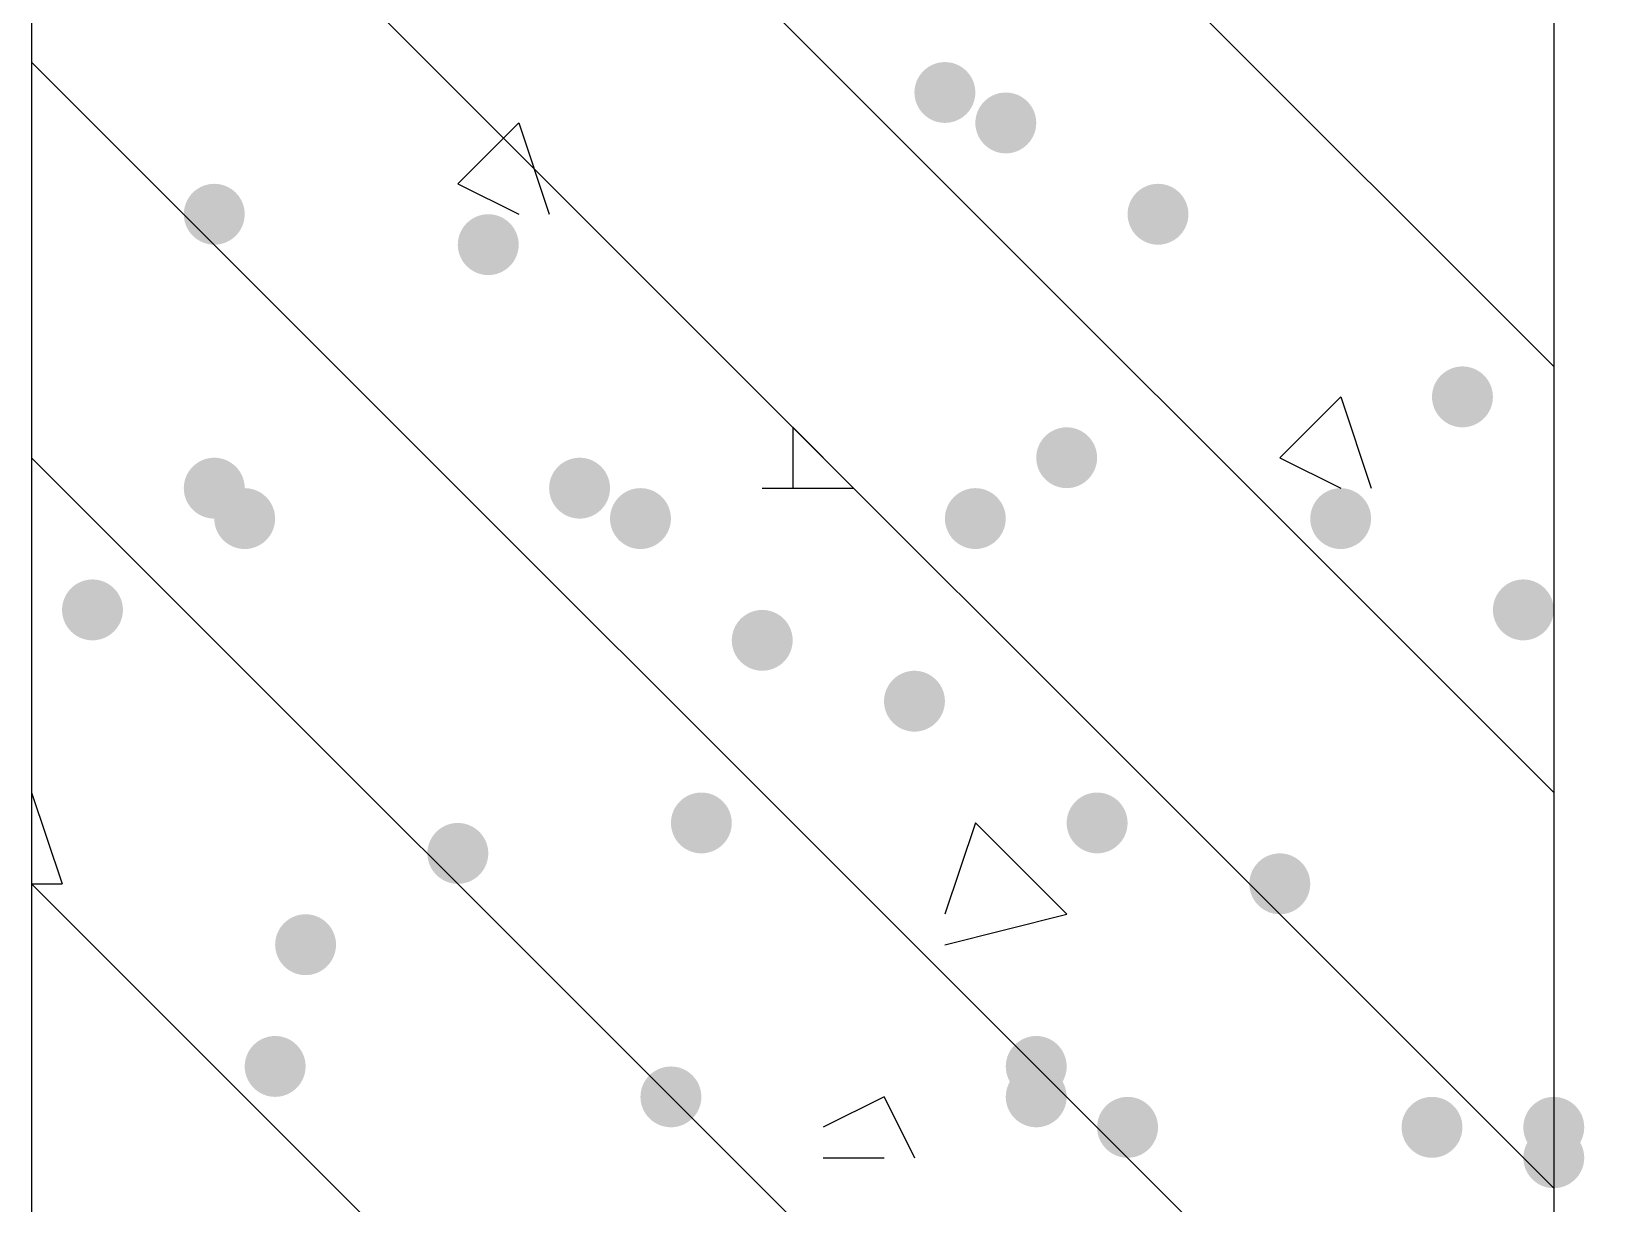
# Model space of a CAD drawing. Header units: inches. Extents: x 11 to 286, y 6 to 196.
# Drawn here: x 82.522 to 84.72, y 55.111 to 56.741 of the extents above; entities that cross this region are included whole.
import ezdxf

# ---------------------------------------------------------------- set-up
doc = ezdxf.new("R2010")
doc.units = ezdxf.units.IN
doc.header["$MEASUREMENT"] = 0
doc.layers.add('PDF_几何图形', color=7, linetype='Continuous')
doc.layers.add('PDF_实体填充', color=7, linetype='Continuous', true_color=0xffffff)

msp = doc.modelspace()

# ---------------------------------------------------------------- hatches: boundary and pattern name
at = {"layer": 'PDF_实体填充', "transparency": 33554559}
h = msp.add_hatch(color=7, dxfattribs=at)
edge = h.paths.add_edge_path(flags=0)
edge.add_spline(control_points=[(83.8341, 56.6561), (83.8341, 56.6328), (83.8151, 56.6138), (83.7918, 56.6138)], knot_values=[0, 0, 0, 0, 1, 1, 1, 1], degree=3, periodic=0)
edge.add_spline(control_points=[(83.7918, 56.6138), (83.7685, 56.6138), (83.7494, 56.6328), (83.7494, 56.6561)], knot_values=[0, 0, 0, 0, 1, 1, 1, 1], degree=3, periodic=0)
edge.add_line((83.7494, 56.6561), (83.7494, 56.6561))
edge.add_spline(control_points=[(83.7494, 56.6561), (83.7494, 56.6794), (83.7685, 56.6984), (83.7918, 56.6984)], knot_values=[0, 0, 0, 0, 1, 1, 1, 1], degree=3, periodic=0)
edge.add_spline(control_points=[(83.7918, 56.6984), (83.8151, 56.6984), (83.8341, 56.6794), (83.8341, 56.6561)], knot_values=[0, 0, 0, 0, 1, 1, 1, 1], degree=3, periodic=0)
edge.add_line((83.8341, 56.6561), (83.8341, 56.6561))
edge.add_line((83.8341, 56.6561), (83.8341, 56.6561))
h = msp.add_hatch(color=7, dxfattribs=at)
edge = h.paths.add_edge_path(flags=0)
edge.add_spline(control_points=[(83.9188, 56.6138), (83.9188, 56.5905), (83.8997, 56.5714), (83.8764, 56.5714)], knot_values=[0, 0, 0, 0, 1, 1, 1, 1], degree=3, periodic=0)
edge.add_spline(control_points=[(83.8764, 56.5714), (83.8532, 56.5714), (83.8341, 56.5905), (83.8341, 56.6138)], knot_values=[0, 0, 0, 0, 1, 1, 1, 1], degree=3, periodic=0)
edge.add_line((83.8341, 56.6138), (83.8341, 56.6138))
edge.add_spline(control_points=[(83.8341, 56.6138), (83.8341, 56.6371), (83.8532, 56.6561), (83.8764, 56.6561)], knot_values=[0, 0, 0, 0, 1, 1, 1, 1], degree=3, periodic=0)
edge.add_spline(control_points=[(83.8764, 56.6561), (83.8997, 56.6561), (83.9188, 56.6371), (83.9188, 56.6138)], knot_values=[0, 0, 0, 0, 1, 1, 1, 1], degree=3, periodic=0)
edge.add_line((83.9188, 56.6138), (83.9188, 56.6138))
edge.add_line((83.9188, 56.6138), (83.9188, 56.6138))
h = msp.add_hatch(color=7, dxfattribs=at)
edge = h.paths.add_edge_path(flags=0)
edge.add_spline(control_points=[(82.8181, 56.4868), (82.8181, 56.4635), (82.7991, 56.4444), (82.7758, 56.4444)], knot_values=[0, 0, 0, 0, 1, 1, 1, 1], degree=3, periodic=0)
edge.add_spline(control_points=[(82.7758, 56.4444), (82.7525, 56.4444), (82.7334, 56.4635), (82.7334, 56.4868)], knot_values=[0, 0, 0, 0, 1, 1, 1, 1], degree=3, periodic=0)
edge.add_line((82.7334, 56.4868), (82.7334, 56.4868))
edge.add_spline(control_points=[(82.7334, 56.4868), (82.7334, 56.5101), (82.7525, 56.5291), (82.7758, 56.5291)], knot_values=[0, 0, 0, 0, 1, 1, 1, 1], degree=3, periodic=0)
edge.add_spline(control_points=[(82.7758, 56.5291), (82.7991, 56.5291), (82.8181, 56.5101), (82.8181, 56.4868)], knot_values=[0, 0, 0, 0, 1, 1, 1, 1], degree=3, periodic=0)
edge.add_line((82.8181, 56.4868), (82.8181, 56.4868))
edge.add_line((82.8181, 56.4868), (82.8181, 56.4868))
h = msp.add_hatch(color=7, dxfattribs=at)
edge = h.paths.add_edge_path(flags=0)
edge.add_spline(control_points=[(84.1304, 56.4868), (84.1304, 56.4635), (84.1114, 56.4444), (84.0881, 56.4444)], knot_values=[0, 0, 0, 0, 1, 1, 1, 1], degree=3, periodic=0)
edge.add_spline(control_points=[(84.0881, 56.4444), (84.0648, 56.4444), (84.0458, 56.4635), (84.0458, 56.4868)], knot_values=[0, 0, 0, 0, 1, 1, 1, 1], degree=3, periodic=0)
edge.add_line((84.0458, 56.4868), (84.0458, 56.4868))
edge.add_spline(control_points=[(84.0458, 56.4868), (84.0458, 56.5101), (84.0648, 56.5291), (84.0881, 56.5291)], knot_values=[0, 0, 0, 0, 1, 1, 1, 1], degree=3, periodic=0)
edge.add_spline(control_points=[(84.0881, 56.5291), (84.1114, 56.5291), (84.1304, 56.5101), (84.1304, 56.4868)], knot_values=[0, 0, 0, 0, 1, 1, 1, 1], degree=3, periodic=0)
edge.add_line((84.1304, 56.4868), (84.1304, 56.4868))
edge.add_line((84.1304, 56.4868), (84.1304, 56.4868))
h = msp.add_hatch(color=7, dxfattribs=at)
edge = h.paths.add_edge_path(flags=0)
edge.add_spline(control_points=[(83.1991, 56.4444), (83.1991, 56.4212), (83.1801, 56.4021), (83.1568, 56.4021)], knot_values=[0, 0, 0, 0, 1, 1, 1, 1], degree=3, periodic=0)
edge.add_spline(control_points=[(83.1568, 56.4021), (83.1335, 56.4021), (83.1144, 56.4212), (83.1144, 56.4444)], knot_values=[0, 0, 0, 0, 1, 1, 1, 1], degree=3, periodic=0)
edge.add_line((83.1144, 56.4444), (83.1144, 56.4444))
edge.add_spline(control_points=[(83.1144, 56.4444), (83.1144, 56.4677), (83.1335, 56.4868), (83.1568, 56.4868)], knot_values=[0, 0, 0, 0, 1, 1, 1, 1], degree=3, periodic=0)
edge.add_spline(control_points=[(83.1568, 56.4868), (83.1801, 56.4868), (83.1991, 56.4677), (83.1991, 56.4444)], knot_values=[0, 0, 0, 0, 1, 1, 1, 1], degree=3, periodic=0)
edge.add_line((83.1991, 56.4444), (83.1991, 56.4444))
edge.add_line((83.1991, 56.4444), (83.1991, 56.4444))
h = msp.add_hatch(color=7, dxfattribs=at)
edge = h.paths.add_edge_path(flags=0)
edge.add_spline(control_points=[(84.5538, 56.2328), (84.5538, 56.2095), (84.5347, 56.1904), (84.5114, 56.1904)], knot_values=[0, 0, 0, 0, 1, 1, 1, 1], degree=3, periodic=0)
edge.add_spline(control_points=[(84.5114, 56.1904), (84.4882, 56.1904), (84.4691, 56.2095), (84.4691, 56.2328)], knot_values=[0, 0, 0, 0, 1, 1, 1, 1], degree=3, periodic=0)
edge.add_line((84.4691, 56.2328), (84.4691, 56.2328))
edge.add_spline(control_points=[(84.4691, 56.2328), (84.4691, 56.2561), (84.4882, 56.2751), (84.5114, 56.2751)], knot_values=[0, 0, 0, 0, 1, 1, 1, 1], degree=3, periodic=0)
edge.add_spline(control_points=[(84.5114, 56.2751), (84.5347, 56.2751), (84.5538, 56.2561), (84.5538, 56.2328)], knot_values=[0, 0, 0, 0, 1, 1, 1, 1], degree=3, periodic=0)
edge.add_line((84.5538, 56.2328), (84.5538, 56.2328))
edge.add_line((84.5538, 56.2328), (84.5538, 56.2328))
h = msp.add_hatch(color=7, dxfattribs=at)
edge = h.paths.add_edge_path(flags=0)
edge.add_spline(control_points=[(84.0034, 56.1481), (84.0034, 56.1248), (83.9844, 56.1058), (83.9611, 56.1058)], knot_values=[0, 0, 0, 0, 1, 1, 1, 1], degree=3, periodic=0)
edge.add_spline(control_points=[(83.9611, 56.1058), (83.9378, 56.1058), (83.9188, 56.1248), (83.9188, 56.1481)], knot_values=[0, 0, 0, 0, 1, 1, 1, 1], degree=3, periodic=0)
edge.add_line((83.9188, 56.1481), (83.9188, 56.1481))
edge.add_spline(control_points=[(83.9188, 56.1481), (83.9188, 56.1714), (83.9378, 56.1904), (83.9611, 56.1904)], knot_values=[0, 0, 0, 0, 1, 1, 1, 1], degree=3, periodic=0)
edge.add_spline(control_points=[(83.9611, 56.1904), (83.9844, 56.1904), (84.0034, 56.1714), (84.0034, 56.1481)], knot_values=[0, 0, 0, 0, 1, 1, 1, 1], degree=3, periodic=0)
edge.add_line((84.0034, 56.1481), (84.0034, 56.1481))
edge.add_line((84.0034, 56.1481), (84.0034, 56.1481))
h = msp.add_hatch(color=7, dxfattribs=at)
edge = h.paths.add_edge_path(flags=0)
edge.add_spline(control_points=[(82.8181, 56.1058), (82.8181, 56.0825), (82.7991, 56.0634), (82.7758, 56.0634)], knot_values=[0, 0, 0, 0, 1, 1, 1, 1], degree=3, periodic=0)
edge.add_spline(control_points=[(82.7758, 56.0634), (82.7525, 56.0634), (82.7334, 56.0825), (82.7334, 56.1058)], knot_values=[0, 0, 0, 0, 1, 1, 1, 1], degree=3, periodic=0)
edge.add_line((82.7334, 56.1058), (82.7334, 56.1058))
edge.add_spline(control_points=[(82.7334, 56.1058), (82.7334, 56.1291), (82.7525, 56.1481), (82.7758, 56.1481)], knot_values=[0, 0, 0, 0, 1, 1, 1, 1], degree=3, periodic=0)
edge.add_spline(control_points=[(82.7758, 56.1481), (82.7991, 56.1481), (82.8181, 56.1291), (82.8181, 56.1058)], knot_values=[0, 0, 0, 0, 1, 1, 1, 1], degree=3, periodic=0)
edge.add_line((82.8181, 56.1058), (82.8181, 56.1058))
edge.add_line((82.8181, 56.1058), (82.8181, 56.1058))
h = msp.add_hatch(color=7, dxfattribs=at)
edge = h.paths.add_edge_path(flags=0)
edge.add_spline(control_points=[(83.3261, 56.1058), (83.3261, 56.0825), (83.3071, 56.0634), (83.2838, 56.0634)], knot_values=[0, 0, 0, 0, 1, 1, 1, 1], degree=3, periodic=0)
edge.add_spline(control_points=[(83.2838, 56.0634), (83.2605, 56.0634), (83.2414, 56.0825), (83.2414, 56.1058)], knot_values=[0, 0, 0, 0, 1, 1, 1, 1], degree=3, periodic=0)
edge.add_line((83.2414, 56.1058), (83.2414, 56.1058))
edge.add_spline(control_points=[(83.2414, 56.1058), (83.2414, 56.1291), (83.2605, 56.1481), (83.2838, 56.1481)], knot_values=[0, 0, 0, 0, 1, 1, 1, 1], degree=3, periodic=0)
edge.add_spline(control_points=[(83.2838, 56.1481), (83.3071, 56.1481), (83.3261, 56.1291), (83.3261, 56.1058)], knot_values=[0, 0, 0, 0, 1, 1, 1, 1], degree=3, periodic=0)
edge.add_line((83.3261, 56.1058), (83.3261, 56.1058))
edge.add_line((83.3261, 56.1058), (83.3261, 56.1058))
h = msp.add_hatch(color=7, dxfattribs=at)
edge = h.paths.add_edge_path(flags=0)
edge.add_spline(control_points=[(82.8604, 56.0634), (82.8604, 56.0402), (82.8414, 56.0211), (82.8181, 56.0211)], knot_values=[0, 0, 0, 0, 1, 1, 1, 1], degree=3, periodic=0)
edge.add_spline(control_points=[(82.8181, 56.0211), (82.7948, 56.0211), (82.7758, 56.0402), (82.7758, 56.0634)], knot_values=[0, 0, 0, 0, 1, 1, 1, 1], degree=3, periodic=0)
edge.add_line((82.7758, 56.0634), (82.7758, 56.0634))
edge.add_spline(control_points=[(82.7758, 56.0634), (82.7758, 56.0867), (82.7948, 56.1058), (82.8181, 56.1058)], knot_values=[0, 0, 0, 0, 1, 1, 1, 1], degree=3, periodic=0)
edge.add_spline(control_points=[(82.8181, 56.1058), (82.8414, 56.1058), (82.8604, 56.0867), (82.8604, 56.0634)], knot_values=[0, 0, 0, 0, 1, 1, 1, 1], degree=3, periodic=0)
edge.add_line((82.8604, 56.0634), (82.8604, 56.0634))
edge.add_line((82.8604, 56.0634), (82.8604, 56.0634))
h = msp.add_hatch(color=7, dxfattribs=at)
edge = h.paths.add_edge_path(flags=0)
edge.add_spline(control_points=[(83.4108, 56.0634), (83.4108, 56.0402), (83.3917, 56.0211), (83.3684, 56.0211)], knot_values=[0, 0, 0, 0, 1, 1, 1, 1], degree=3, periodic=0)
edge.add_spline(control_points=[(83.3684, 56.0211), (83.3452, 56.0211), (83.3261, 56.0402), (83.3261, 56.0634)], knot_values=[0, 0, 0, 0, 1, 1, 1, 1], degree=3, periodic=0)
edge.add_line((83.3261, 56.0634), (83.3261, 56.0634))
edge.add_spline(control_points=[(83.3261, 56.0634), (83.3261, 56.0867), (83.3452, 56.1058), (83.3684, 56.1058)], knot_values=[0, 0, 0, 0, 1, 1, 1, 1], degree=3, periodic=0)
edge.add_spline(control_points=[(83.3684, 56.1058), (83.3917, 56.1058), (83.4108, 56.0867), (83.4108, 56.0634)], knot_values=[0, 0, 0, 0, 1, 1, 1, 1], degree=3, periodic=0)
edge.add_line((83.4108, 56.0634), (83.4108, 56.0634))
edge.add_line((83.4108, 56.0634), (83.4108, 56.0634))
h = msp.add_hatch(color=7, dxfattribs=at)
edge = h.paths.add_edge_path(flags=0)
edge.add_spline(control_points=[(83.8764, 56.0634), (83.8764, 56.0402), (83.8574, 56.0211), (83.8341, 56.0211)], knot_values=[0, 0, 0, 0, 1, 1, 1, 1], degree=3, periodic=0)
edge.add_spline(control_points=[(83.8341, 56.0211), (83.8108, 56.0211), (83.7918, 56.0402), (83.7918, 56.0634)], knot_values=[0, 0, 0, 0, 1, 1, 1, 1], degree=3, periodic=0)
edge.add_line((83.7918, 56.0634), (83.7918, 56.0634))
edge.add_spline(control_points=[(83.7918, 56.0634), (83.7918, 56.0867), (83.8108, 56.1058), (83.8341, 56.1058)], knot_values=[0, 0, 0, 0, 1, 1, 1, 1], degree=3, periodic=0)
edge.add_spline(control_points=[(83.8341, 56.1058), (83.8574, 56.1058), (83.8764, 56.0867), (83.8764, 56.0634)], knot_values=[0, 0, 0, 0, 1, 1, 1, 1], degree=3, periodic=0)
edge.add_line((83.8764, 56.0634), (83.8764, 56.0634))
edge.add_line((83.8764, 56.0634), (83.8764, 56.0634))
h = msp.add_hatch(color=7, dxfattribs=at)
edge = h.paths.add_edge_path(flags=0)
edge.add_spline(control_points=[(84.3844, 56.0634), (84.3844, 56.0402), (84.3654, 56.0211), (84.3421, 56.0211)], knot_values=[0, 0, 0, 0, 1, 1, 1, 1], degree=3, periodic=0)
edge.add_spline(control_points=[(84.3421, 56.0211), (84.3188, 56.0211), (84.2998, 56.0402), (84.2998, 56.0634)], knot_values=[0, 0, 0, 0, 1, 1, 1, 1], degree=3, periodic=0)
edge.add_line((84.2998, 56.0634), (84.2998, 56.0634))
edge.add_spline(control_points=[(84.2998, 56.0634), (84.2998, 56.0867), (84.3188, 56.1058), (84.3421, 56.1058)], knot_values=[0, 0, 0, 0, 1, 1, 1, 1], degree=3, periodic=0)
edge.add_spline(control_points=[(84.3421, 56.1058), (84.3654, 56.1058), (84.3844, 56.0867), (84.3844, 56.0634)], knot_values=[0, 0, 0, 0, 1, 1, 1, 1], degree=3, periodic=0)
edge.add_line((84.3844, 56.0634), (84.3844, 56.0634))
edge.add_line((84.3844, 56.0634), (84.3844, 56.0634))
h = msp.add_hatch(color=7, dxfattribs=at)
edge = h.paths.add_edge_path(flags=0)
edge.add_spline(control_points=[(82.6488, 55.9364), (82.6488, 55.9132), (82.6297, 55.8941), (82.6064, 55.8941)], knot_values=[0, 0, 0, 0, 1, 1, 1, 1], degree=3, periodic=0)
edge.add_spline(control_points=[(82.6064, 55.8941), (82.5832, 55.8941), (82.5641, 55.9132), (82.5641, 55.9364)], knot_values=[0, 0, 0, 0, 1, 1, 1, 1], degree=3, periodic=0)
edge.add_line((82.5641, 55.9364), (82.5641, 55.9364))
edge.add_spline(control_points=[(82.5641, 55.9364), (82.5641, 55.9597), (82.5832, 55.9788), (82.6064, 55.9788)], knot_values=[0, 0, 0, 0, 1, 1, 1, 1], degree=3, periodic=0)
edge.add_spline(control_points=[(82.6064, 55.9788), (82.6297, 55.9788), (82.6488, 55.9597), (82.6488, 55.9364)], knot_values=[0, 0, 0, 0, 1, 1, 1, 1], degree=3, periodic=0)
edge.add_line((82.6488, 55.9364), (82.6488, 55.9364))
edge.add_line((82.6488, 55.9364), (82.6488, 55.9364))
h = msp.add_hatch(color=7, dxfattribs=at)
edge = h.paths.add_edge_path(flags=0)
edge.add_spline(control_points=[(84.6384, 55.9364), (84.6384, 55.9132), (84.6194, 55.8941), (84.5961, 55.8941)], knot_values=[0, 0, 0, 0, 1, 1, 1, 1], degree=3, periodic=0)
edge.add_spline(control_points=[(84.5961, 55.8941), (84.5728, 55.8941), (84.5538, 55.9132), (84.5538, 55.9364)], knot_values=[0, 0, 0, 0, 1, 1, 1, 1], degree=3, periodic=0)
edge.add_line((84.5538, 55.9364), (84.5538, 55.9364))
edge.add_spline(control_points=[(84.5538, 55.9364), (84.5538, 55.9597), (84.5728, 55.9788), (84.5961, 55.9788)], knot_values=[0, 0, 0, 0, 1, 1, 1, 1], degree=3, periodic=0)
edge.add_spline(control_points=[(84.5961, 55.9788), (84.6194, 55.9788), (84.6384, 55.9597), (84.6384, 55.9364)], knot_values=[0, 0, 0, 0, 1, 1, 1, 1], degree=3, periodic=0)
edge.add_line((84.6384, 55.9364), (84.6384, 55.9364))
edge.add_line((84.6384, 55.9364), (84.6384, 55.9364))
h = msp.add_hatch(color=7, dxfattribs=at)
edge = h.paths.add_edge_path(flags=0)
edge.add_spline(control_points=[(83.5801, 55.8941), (83.5801, 55.8708), (83.5611, 55.8518), (83.5378, 55.8518)], knot_values=[0, 0, 0, 0, 1, 1, 1, 1], degree=3, periodic=0)
edge.add_spline(control_points=[(83.5378, 55.8518), (83.5145, 55.8518), (83.4954, 55.8708), (83.4954, 55.8941)], knot_values=[0, 0, 0, 0, 1, 1, 1, 1], degree=3, periodic=0)
edge.add_line((83.4954, 55.8941), (83.4954, 55.8941))
edge.add_spline(control_points=[(83.4954, 55.8941), (83.4954, 55.9174), (83.5145, 55.9364), (83.5378, 55.9364)], knot_values=[0, 0, 0, 0, 1, 1, 1, 1], degree=3, periodic=0)
edge.add_spline(control_points=[(83.5378, 55.9364), (83.5611, 55.9364), (83.5801, 55.9174), (83.5801, 55.8941)], knot_values=[0, 0, 0, 0, 1, 1, 1, 1], degree=3, periodic=0)
edge.add_line((83.5801, 55.8941), (83.5801, 55.8941))
edge.add_line((83.5801, 55.8941), (83.5801, 55.8941))
h = msp.add_hatch(color=7, dxfattribs=at)
edge = h.paths.add_edge_path(flags=0)
edge.add_spline(control_points=[(83.7918, 55.8094), (83.7918, 55.7862), (83.7727, 55.7671), (83.7494, 55.7671)], knot_values=[0, 0, 0, 0, 1, 1, 1, 1], degree=3, periodic=0)
edge.add_spline(control_points=[(83.7494, 55.7671), (83.7262, 55.7671), (83.7071, 55.7862), (83.7071, 55.8094)], knot_values=[0, 0, 0, 0, 1, 1, 1, 1], degree=3, periodic=0)
edge.add_line((83.7071, 55.8094), (83.7071, 55.8094))
edge.add_spline(control_points=[(83.7071, 55.8094), (83.7071, 55.8327), (83.7262, 55.8518), (83.7494, 55.8518)], knot_values=[0, 0, 0, 0, 1, 1, 1, 1], degree=3, periodic=0)
edge.add_spline(control_points=[(83.7494, 55.8518), (83.7727, 55.8518), (83.7918, 55.8327), (83.7918, 55.8094)], knot_values=[0, 0, 0, 0, 1, 1, 1, 1], degree=3, periodic=0)
edge.add_line((83.7918, 55.8094), (83.7918, 55.8094))
edge.add_line((83.7918, 55.8094), (83.7918, 55.8094))
h = msp.add_hatch(color=7, dxfattribs=at)
edge = h.paths.add_edge_path(flags=0)
edge.add_spline(control_points=[(83.4954, 55.6401), (83.4954, 55.6168), (83.4764, 55.5978), (83.4531, 55.5978)], knot_values=[0, 0, 0, 0, 1, 1, 1, 1], degree=3, periodic=0)
edge.add_spline(control_points=[(83.4531, 55.5978), (83.4298, 55.5978), (83.4108, 55.6168), (83.4108, 55.6401)], knot_values=[0, 0, 0, 0, 1, 1, 1, 1], degree=3, periodic=0)
edge.add_line((83.4108, 55.6401), (83.4108, 55.6401))
edge.add_spline(control_points=[(83.4108, 55.6401), (83.4108, 55.6634), (83.4298, 55.6824), (83.4531, 55.6824)], knot_values=[0, 0, 0, 0, 1, 1, 1, 1], degree=3, periodic=0)
edge.add_spline(control_points=[(83.4531, 55.6824), (83.4764, 55.6824), (83.4954, 55.6634), (83.4954, 55.6401)], knot_values=[0, 0, 0, 0, 1, 1, 1, 1], degree=3, periodic=0)
edge.add_line((83.4954, 55.6401), (83.4954, 55.6401))
edge.add_line((83.4954, 55.6401), (83.4954, 55.6401))
h = msp.add_hatch(color=7, dxfattribs=at)
edge = h.paths.add_edge_path(flags=0)
edge.add_spline(control_points=[(84.0458, 55.6401), (84.0458, 55.6168), (84.0267, 55.5978), (84.0034, 55.5978)], knot_values=[0, 0, 0, 0, 1, 1, 1, 1], degree=3, periodic=0)
edge.add_spline(control_points=[(84.0034, 55.5978), (83.9802, 55.5978), (83.9611, 55.6168), (83.9611, 55.6401)], knot_values=[0, 0, 0, 0, 1, 1, 1, 1], degree=3, periodic=0)
edge.add_line((83.9611, 55.6401), (83.9611, 55.6401))
edge.add_spline(control_points=[(83.9611, 55.6401), (83.9611, 55.6634), (83.9802, 55.6824), (84.0034, 55.6824)], knot_values=[0, 0, 0, 0, 1, 1, 1, 1], degree=3, periodic=0)
edge.add_spline(control_points=[(84.0034, 55.6824), (84.0267, 55.6824), (84.0458, 55.6634), (84.0458, 55.6401)], knot_values=[0, 0, 0, 0, 1, 1, 1, 1], degree=3, periodic=0)
edge.add_line((84.0458, 55.6401), (84.0458, 55.6401))
edge.add_line((84.0458, 55.6401), (84.0458, 55.6401))
h = msp.add_hatch(color=7, dxfattribs=at)
edge = h.paths.add_edge_path(flags=0)
edge.add_spline(control_points=[(83.1568, 55.5978), (83.1568, 55.5745), (83.1377, 55.5554), (83.1144, 55.5554)], knot_values=[0, 0, 0, 0, 1, 1, 1, 1], degree=3, periodic=0)
edge.add_spline(control_points=[(83.1144, 55.5554), (83.0912, 55.5554), (83.0721, 55.5745), (83.0721, 55.5978)], knot_values=[0, 0, 0, 0, 1, 1, 1, 1], degree=3, periodic=0)
edge.add_line((83.0721, 55.5978), (83.0721, 55.5978))
edge.add_spline(control_points=[(83.0721, 55.5978), (83.0721, 55.6211), (83.0912, 55.6401), (83.1144, 55.6401)], knot_values=[0, 0, 0, 0, 1, 1, 1, 1], degree=3, periodic=0)
edge.add_spline(control_points=[(83.1144, 55.6401), (83.1377, 55.6401), (83.1568, 55.6211), (83.1568, 55.5978)], knot_values=[0, 0, 0, 0, 1, 1, 1, 1], degree=3, periodic=0)
edge.add_line((83.1568, 55.5978), (83.1568, 55.5978))
edge.add_line((83.1568, 55.5978), (83.1568, 55.5978))
h = msp.add_hatch(color=7, dxfattribs=at)
edge = h.paths.add_edge_path(flags=0)
edge.add_spline(control_points=[(84.2998, 55.5554), (84.2998, 55.5322), (84.2807, 55.5131), (84.2574, 55.5131)], knot_values=[0, 0, 0, 0, 1, 1, 1, 1], degree=3, periodic=0)
edge.add_spline(control_points=[(84.2574, 55.5131), (84.2342, 55.5131), (84.2151, 55.5322), (84.2151, 55.5554)], knot_values=[0, 0, 0, 0, 1, 1, 1, 1], degree=3, periodic=0)
edge.add_line((84.2151, 55.5554), (84.2151, 55.5554))
edge.add_spline(control_points=[(84.2151, 55.5554), (84.2151, 55.5787), (84.2342, 55.5978), (84.2574, 55.5978)], knot_values=[0, 0, 0, 0, 1, 1, 1, 1], degree=3, periodic=0)
edge.add_spline(control_points=[(84.2574, 55.5978), (84.2807, 55.5978), (84.2998, 55.5787), (84.2998, 55.5554)], knot_values=[0, 0, 0, 0, 1, 1, 1, 1], degree=3, periodic=0)
edge.add_line((84.2998, 55.5554), (84.2998, 55.5554))
edge.add_line((84.2998, 55.5554), (84.2998, 55.5554))
h = msp.add_hatch(color=7, dxfattribs=at)
edge = h.paths.add_edge_path(flags=0)
edge.add_spline(control_points=[(82.9451, 55.4708), (82.9451, 55.4475), (82.9261, 55.4284), (82.9028, 55.4284)], knot_values=[0, 0, 0, 0, 1, 1, 1, 1], degree=3, periodic=0)
edge.add_spline(control_points=[(82.9028, 55.4284), (82.8795, 55.4284), (82.8604, 55.4475), (82.8604, 55.4708)], knot_values=[0, 0, 0, 0, 1, 1, 1, 1], degree=3, periodic=0)
edge.add_line((82.8604, 55.4708), (82.8604, 55.4708))
edge.add_spline(control_points=[(82.8604, 55.4708), (82.8604, 55.4941), (82.8795, 55.5131), (82.9028, 55.5131)], knot_values=[0, 0, 0, 0, 1, 1, 1, 1], degree=3, periodic=0)
edge.add_spline(control_points=[(82.9028, 55.5131), (82.9261, 55.5131), (82.9451, 55.4941), (82.9451, 55.4708)], knot_values=[0, 0, 0, 0, 1, 1, 1, 1], degree=3, periodic=0)
edge.add_line((82.9451, 55.4708), (82.9451, 55.4708))
edge.add_line((82.9451, 55.4708), (82.9451, 55.4708))
h = msp.add_hatch(color=7, dxfattribs=at)
edge = h.paths.add_edge_path(flags=0)
edge.add_spline(control_points=[(82.9028, 55.3014), (82.9028, 55.2782), (82.8837, 55.2591), (82.8604, 55.2591)], knot_values=[0, 0, 0, 0, 1, 1, 1, 1], degree=3, periodic=0)
edge.add_spline(control_points=[(82.8604, 55.2591), (82.8372, 55.2591), (82.8181, 55.2782), (82.8181, 55.3014)], knot_values=[0, 0, 0, 0, 1, 1, 1, 1], degree=3, periodic=0)
edge.add_line((82.8181, 55.3014), (82.8181, 55.3014))
edge.add_spline(control_points=[(82.8181, 55.3014), (82.8181, 55.3247), (82.8372, 55.3438), (82.8604, 55.3438)], knot_values=[0, 0, 0, 0, 1, 1, 1, 1], degree=3, periodic=0)
edge.add_spline(control_points=[(82.8604, 55.3438), (82.8837, 55.3438), (82.9028, 55.3247), (82.9028, 55.3014)], knot_values=[0, 0, 0, 0, 1, 1, 1, 1], degree=3, periodic=0)
edge.add_line((82.9028, 55.3014), (82.9028, 55.3014))
edge.add_line((82.9028, 55.3014), (82.9028, 55.3014))
h = msp.add_hatch(color=7, dxfattribs=at)
edge = h.paths.add_edge_path(flags=0)
edge.add_spline(control_points=[(83.9611, 55.3014), (83.9611, 55.2782), (83.9421, 55.2591), (83.9188, 55.2591)], knot_values=[0, 0, 0, 0, 1, 1, 1, 1], degree=3, periodic=0)
edge.add_spline(control_points=[(83.9188, 55.2591), (83.8955, 55.2591), (83.8764, 55.2782), (83.8764, 55.3014)], knot_values=[0, 0, 0, 0, 1, 1, 1, 1], degree=3, periodic=0)
edge.add_line((83.8764, 55.3014), (83.8764, 55.3014))
edge.add_spline(control_points=[(83.8764, 55.3014), (83.8764, 55.3247), (83.8955, 55.3438), (83.9188, 55.3438)], knot_values=[0, 0, 0, 0, 1, 1, 1, 1], degree=3, periodic=0)
edge.add_spline(control_points=[(83.9188, 55.3438), (83.9421, 55.3438), (83.9611, 55.3247), (83.9611, 55.3014)], knot_values=[0, 0, 0, 0, 1, 1, 1, 1], degree=3, periodic=0)
edge.add_line((83.9611, 55.3014), (83.9611, 55.3014))
edge.add_line((83.9611, 55.3014), (83.9611, 55.3014))
h = msp.add_hatch(color=7, dxfattribs=at)
edge = h.paths.add_edge_path(flags=0)
edge.add_spline(control_points=[(83.4531, 55.2591), (83.4531, 55.2358), (83.4341, 55.2168), (83.4108, 55.2168)], knot_values=[0, 0, 0, 0, 1, 1, 1, 1], degree=3, periodic=0)
edge.add_spline(control_points=[(83.4108, 55.2168), (83.3875, 55.2168), (83.3684, 55.2358), (83.3684, 55.2591)], knot_values=[0, 0, 0, 0, 1, 1, 1, 1], degree=3, periodic=0)
edge.add_line((83.3684, 55.2591), (83.3684, 55.2591))
edge.add_spline(control_points=[(83.3684, 55.2591), (83.3684, 55.2824), (83.3875, 55.3014), (83.4108, 55.3014)], knot_values=[0, 0, 0, 0, 1, 1, 1, 1], degree=3, periodic=0)
edge.add_spline(control_points=[(83.4108, 55.3014), (83.4341, 55.3014), (83.4531, 55.2824), (83.4531, 55.2591)], knot_values=[0, 0, 0, 0, 1, 1, 1, 1], degree=3, periodic=0)
edge.add_line((83.4531, 55.2591), (83.4531, 55.2591))
edge.add_line((83.4531, 55.2591), (83.4531, 55.2591))
h = msp.add_hatch(color=7, dxfattribs=at)
edge = h.paths.add_edge_path(flags=0)
edge.add_spline(control_points=[(83.9611, 55.2591), (83.9611, 55.2358), (83.9421, 55.2168), (83.9188, 55.2168)], knot_values=[0, 0, 0, 0, 1, 1, 1, 1], degree=3, periodic=0)
edge.add_spline(control_points=[(83.9188, 55.2168), (83.8955, 55.2168), (83.8764, 55.2358), (83.8764, 55.2591)], knot_values=[0, 0, 0, 0, 1, 1, 1, 1], degree=3, periodic=0)
edge.add_line((83.8764, 55.2591), (83.8764, 55.2591))
edge.add_spline(control_points=[(83.8764, 55.2591), (83.8764, 55.2824), (83.8955, 55.3014), (83.9188, 55.3014)], knot_values=[0, 0, 0, 0, 1, 1, 1, 1], degree=3, periodic=0)
edge.add_spline(control_points=[(83.9188, 55.3014), (83.9421, 55.3014), (83.9611, 55.2824), (83.9611, 55.2591)], knot_values=[0, 0, 0, 0, 1, 1, 1, 1], degree=3, periodic=0)
edge.add_line((83.9611, 55.2591), (83.9611, 55.2591))
edge.add_line((83.9611, 55.2591), (83.9611, 55.2591))
h = msp.add_hatch(color=7, dxfattribs=at)
edge = h.paths.add_edge_path(flags=0)
edge.add_spline(control_points=[(84.0881, 55.2168), (84.0881, 55.1935), (84.0691, 55.1744), (84.0458, 55.1744)], knot_values=[0, 0, 0, 0, 1, 1, 1, 1], degree=3, periodic=0)
edge.add_spline(control_points=[(84.0458, 55.1744), (84.0225, 55.1744), (84.0034, 55.1935), (84.0034, 55.2168)], knot_values=[0, 0, 0, 0, 1, 1, 1, 1], degree=3, periodic=0)
edge.add_line((84.0034, 55.2168), (84.0034, 55.2168))
edge.add_spline(control_points=[(84.0034, 55.2168), (84.0034, 55.2401), (84.0225, 55.2591), (84.0458, 55.2591)], knot_values=[0, 0, 0, 0, 1, 1, 1, 1], degree=3, periodic=0)
edge.add_spline(control_points=[(84.0458, 55.2591), (84.0691, 55.2591), (84.0881, 55.2401), (84.0881, 55.2168)], knot_values=[0, 0, 0, 0, 1, 1, 1, 1], degree=3, periodic=0)
edge.add_line((84.0881, 55.2168), (84.0881, 55.2168))
edge.add_line((84.0881, 55.2168), (84.0881, 55.2168))
h = msp.add_hatch(color=7, dxfattribs=at)
edge = h.paths.add_edge_path(flags=0)
edge.add_spline(control_points=[(84.5114, 55.2168), (84.5114, 55.1935), (84.4924, 55.1744), (84.4691, 55.1744)], knot_values=[0, 0, 0, 0, 1, 1, 1, 1], degree=3, periodic=0)
edge.add_spline(control_points=[(84.4691, 55.1744), (84.4458, 55.1744), (84.4268, 55.1935), (84.4268, 55.2168)], knot_values=[0, 0, 0, 0, 1, 1, 1, 1], degree=3, periodic=0)
edge.add_line((84.4268, 55.2168), (84.4268, 55.2168))
edge.add_spline(control_points=[(84.4268, 55.2168), (84.4268, 55.2401), (84.4458, 55.2591), (84.4691, 55.2591)], knot_values=[0, 0, 0, 0, 1, 1, 1, 1], degree=3, periodic=0)
edge.add_spline(control_points=[(84.4691, 55.2591), (84.4924, 55.2591), (84.5114, 55.2401), (84.5114, 55.2168)], knot_values=[0, 0, 0, 0, 1, 1, 1, 1], degree=3, periodic=0)
edge.add_line((84.5114, 55.2168), (84.5114, 55.2168))
edge.add_line((84.5114, 55.2168), (84.5114, 55.2168))
h = msp.add_hatch(color=7, dxfattribs=at)
edge = h.paths.add_edge_path(flags=0)
edge.add_spline(control_points=[(84.6808, 55.2168), (84.6808, 55.1935), (84.6617, 55.1744), (84.6384, 55.1744)], knot_values=[0, 0, 0, 0, 1, 1, 1, 1], degree=3, periodic=0)
edge.add_spline(control_points=[(84.6384, 55.1744), (84.6152, 55.1744), (84.5961, 55.1935), (84.5961, 55.2168)], knot_values=[0, 0, 0, 0, 1, 1, 1, 1], degree=3, periodic=0)
edge.add_line((84.5961, 55.2168), (84.5961, 55.2168))
edge.add_spline(control_points=[(84.5961, 55.2168), (84.5961, 55.2401), (84.6152, 55.2591), (84.6384, 55.2591)], knot_values=[0, 0, 0, 0, 1, 1, 1, 1], degree=3, periodic=0)
edge.add_spline(control_points=[(84.6384, 55.2591), (84.6617, 55.2591), (84.6808, 55.2401), (84.6808, 55.2168)], knot_values=[0, 0, 0, 0, 1, 1, 1, 1], degree=3, periodic=0)
edge.add_line((84.6808, 55.2168), (84.6808, 55.2168))
edge.add_line((84.6808, 55.2168), (84.6808, 55.2168))
h = msp.add_hatch(color=7, dxfattribs=at)
edge = h.paths.add_edge_path(flags=0)
edge.add_spline(control_points=[(84.6808, 55.1744), (84.6808, 55.1512), (84.6617, 55.1321), (84.6384, 55.1321)], knot_values=[0, 0, 0, 0, 1, 1, 1, 1], degree=3, periodic=0)
edge.add_spline(control_points=[(84.6384, 55.1321), (84.6152, 55.1321), (84.5961, 55.1512), (84.5961, 55.1744)], knot_values=[0, 0, 0, 0, 1, 1, 1, 1], degree=3, periodic=0)
edge.add_line((84.5961, 55.1744), (84.5961, 55.1744))
edge.add_spline(control_points=[(84.5961, 55.1744), (84.5961, 55.1977), (84.6152, 55.2168), (84.6384, 55.2168)], knot_values=[0, 0, 0, 0, 1, 1, 1, 1], degree=3, periodic=0)
edge.add_spline(control_points=[(84.6384, 55.2168), (84.6617, 55.2168), (84.6808, 55.1977), (84.6808, 55.1744)], knot_values=[0, 0, 0, 0, 1, 1, 1, 1], degree=3, periodic=0)
edge.add_line((84.6808, 55.1744), (84.6808, 55.1744))
edge.add_line((84.6808, 55.1744), (84.6808, 55.1744))

# ---------------------------------------------------------------- linework, layer by layer
at = {"layer": 'PDF_几何图形'}
for p, q in [((82.5218, 58.8998), (82.5218, 51.1528)), ((84.6384, 58.8998), (84.6384, 53.7351)), ((82.5218, 58.3918), (84.6384, 56.2751)), ((82.5218, 57.7991), (84.6384, 55.6824)), ((82.5218, 57.2488), (84.6384, 55.1321)), ((82.5218, 56.6984), (84.6384, 54.5818)), ((83.1991, 56.6138), (83.1144, 56.5291)), ((83.1991, 56.6138), (83.2414, 56.4868)), ((83.1144, 56.5291), (83.1991, 56.4868)), ((84.3421, 56.2328), (84.2574, 56.1481)), ((84.3421, 56.2328), (84.3844, 56.1058)), ((83.5801, 56.1904), (83.6648, 56.1058)), ((83.5801, 56.1904), (83.5801, 56.1058)), ((82.5218, 56.1481), (84.6384, 54.0314)), ((84.2574, 56.1481), (84.3421, 56.1058)), ((83.5378, 56.1058), (83.6648, 56.1058)), ((82.5218, 55.6824), (82.5641, 55.5554)), ((82.5218, 55.6824), (82.5218, 55.6401)), ((83.8341, 55.6401), (83.7918, 55.5131)), ((83.8341, 55.6401), (83.9611, 55.5131)), ((82.5218, 55.5554), (86.9244, 51.1528)), ((82.5218, 55.5554), (82.5641, 55.5554)), ((83.7918, 55.4708), (83.9611, 55.5131)), ((83.7071, 55.2591), (83.6224, 55.2168)), ((83.7071, 55.2591), (83.7494, 55.1744)), ((83.6224, 55.1744), (83.7071, 55.1744))]:
    msp.add_line(p, q, dxfattribs=at)

doc.saveas('drawing.dxf')
